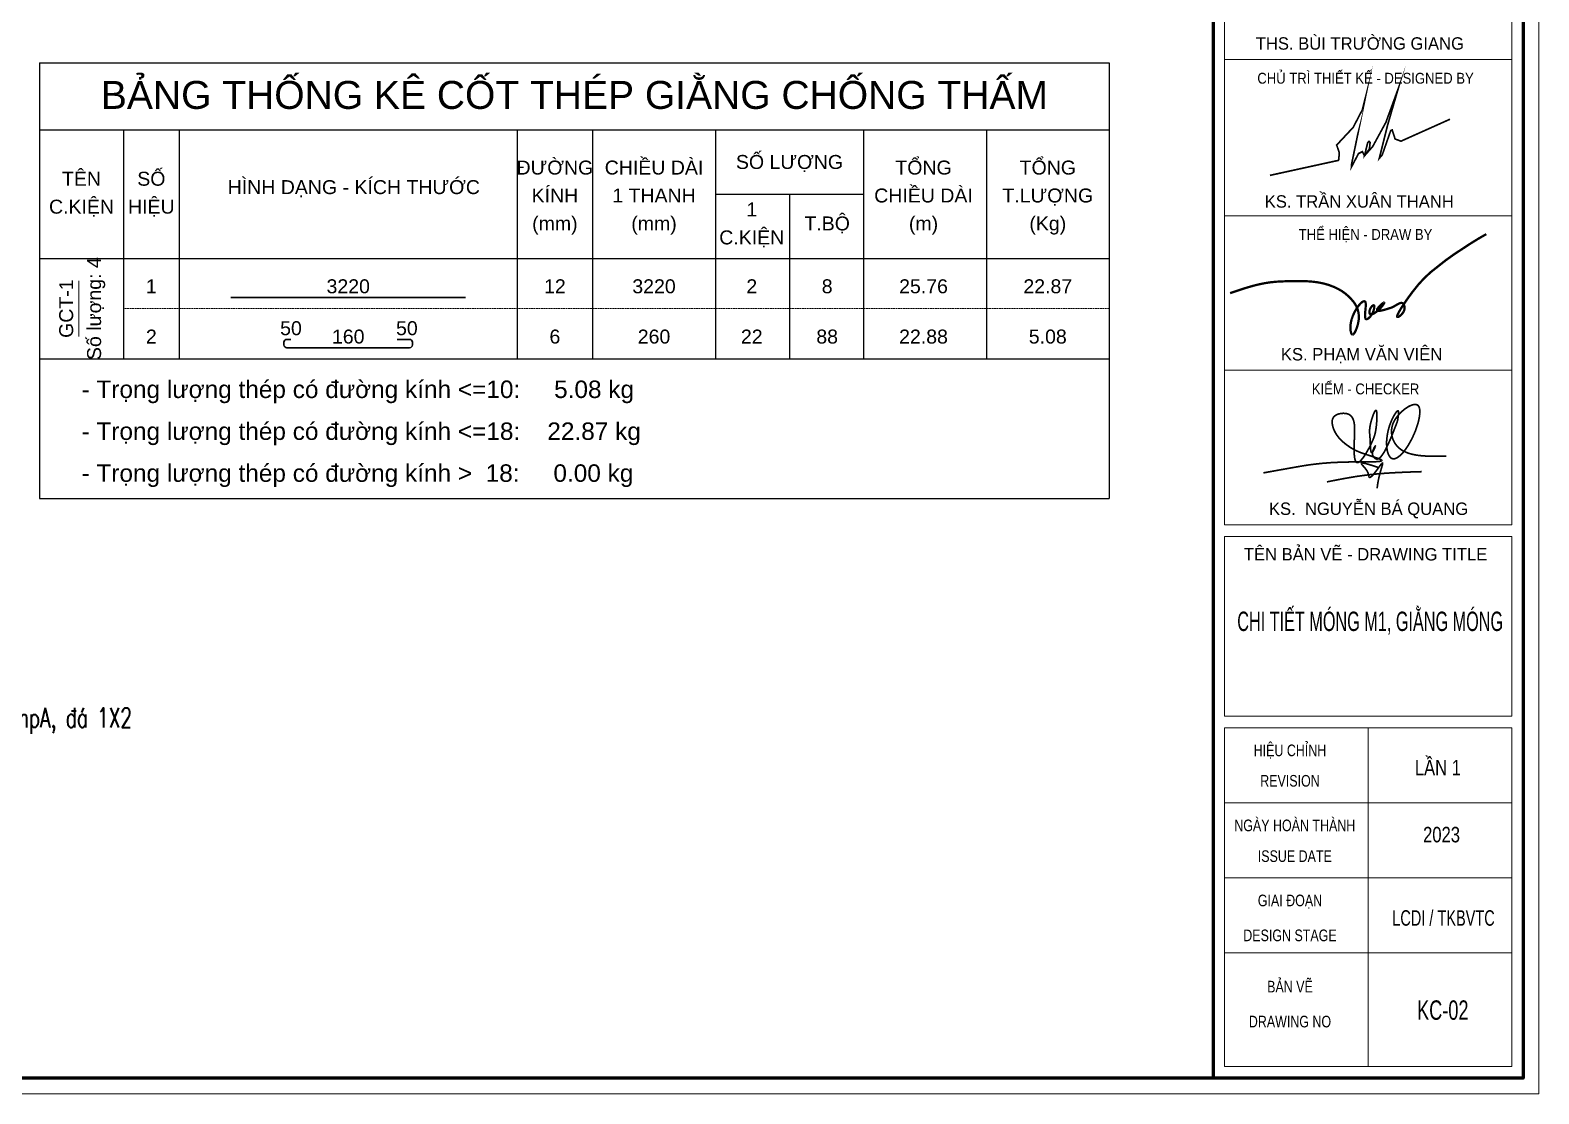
# Model space of a CAD drawing. Header units: millimetres. Extents: x 19378 to 572383, y -1120116 to -527168.
# Drawn here: x 181174 to 186036, y -555772 to -552345 of the extents above; entities that cross this region are included whole.
import ezdxf
from ezdxf.enums import TextEntityAlignment as Align

# ---------------------------------------------------------------- set-up
doc = ezdxf.new("R2010")
doc.units = ezdxf.units.MM
doc.header["$MEASUREMENT"] = 0
doc.linetypes.add('HIDDEN', pattern=[0.375, 0.25, -0.125])
doc.layers.get('Defpoints').update_dxf_attribs({"color": 1})
doc.layers.add('Khungten_LCDI', color=7, linetype='Continuous')
for name, color, linetype, lineweight in [('LC ISO', 153, 'Continuous', 13), ('LC MANH DUT', 35, 'HIDDEN', 5), ('LC Net dam 1', 30, 'Continuous', 30), ('LC Net thay', 7, 'Continuous', 25), ('LC Text1', 3, 'Continuous', 20)]:
    doc.layers.add(name, color=color, linetype=linetype, lineweight=lineweight)
doc.styles.add('Hoa', font='micross.ttf')
doc.styles.add('Khungten', font='VHAVAN.TTF', dxfattribs={"width": 0.9, "height": 5000})
doc.styles.add('LC 3', font='vnsimli.shx', dxfattribs={"width": 0.75})
doc.styles.add('Thuong', font='micross.ttf')
doc.styles.add('Title', font='VHBLACK.TTF', dxfattribs={"width": 0.8})
doc.styles.add('VnAvantH', font='VHAVANB.TTF', dxfattribs={"width": 0.6})

# ---------------------------------------------------------------- blocks, each defined once
blk = doc.blocks.new('NGUYEN BA QUANG')
at = {"layer": 'LC ISO', "const_width": 54}
for points in [[(-3416, -557, -0.001023), (-2231, -345, -0.008385), (-1869, -289, -0.026114), (-905, -212, -0.007166), (-491, -205, 0.001773), (-49, -203, 0.009736), (200, -197, 0.025773), (331, -186, 0.054465), (383, -173, 0.09183), (397, -166, 0.386262), (399, -152, 0.129793), (379, -135, 0.036801), (321, -108, 0.016128), (184, -59, -0.006736), (-183, 62, -0.023924), (-416, 154, -0.046785), (-684, 310, -0.041509), (-918, 503, -0.092678), (-1136, 813, -0.077778), (-1199, 1035, -0.070106), (-1196, 1141, -0.201572), (-1106, 1286, -0.091887), (-982, 1343, -0.118851), (-732, 1351, -0.227561), (-543, 1208, -0.055716), (-508, 1121, -0.035741), (-487, 1019, -0.022757), (-478, 904, -0.018678), (-477, 714, 0.005361), (-493, 294, 0.022501), (-487, 25, 0.024956), (-474, -85, 0.051878), (-451, -169, 0.084004), (-427, -209, 0.302699), (-372, -224, 0.091028), (-331, -204, 0.045769), (-285, -164, 0.031407), (-218, -87, 0.026473), (-114, 66, 0.038878), (124, 530, 0.063388), (207, 831, 0.030377), (243, 1236, 0.019395), (241, 1350, 0.050857), (231, 1429, 0.089259), (221, 1451, 0.446193), (202, 1454, 0.08967), (185, 1438, 0.048315), (156, 1388, 0.024568), (114, 1288, 0.037087), (24, 971, 0.06811), (7, 722, 0.007404), (19, 571, -0.009821), (27, 442, 0.013775), (38, 214, 0.023991), (46, 154, 0.068642), (58, 113, 0.168495), (71, 99, 0.190472), (82, 99, 0.135753), (102, 116, 0.042547), (133, 165, 0.037247), (185, 280, 0.083462), (192, 310, 0.752396), (189, 311, 0.077103), (170, 286, 0.067778), (106, 135, 0.079642), (97, 52, 0.07615), (107, 12, 0.090818), (168, -77, 0.162992), (233, -111, 0.134535), (287, -101, 0.046135), (315, -85, 0.0589), (372, -33, 0.033446), (431, 44, 0.020493), (492, 142, 0.018931), (584, 325, 0.012315), (712, 617, 0.006262), (906, 1114)], [(906, 1114, 0.006821), (929, 1272, 0.011774), (937, 1340, 0.026266), (938, 1394, 0.052103), (935, 1423, 0.076783), (930, 1436, 0.163971), (923, 1442, 0.170042), (914, 1442, 0.080479), (902, 1436, 0.05585), (881, 1417, 0.031056), (847, 1375, 0.025203), (791, 1286, 0.116129), (556, 476, 0.061974), (575, 166, 0.045365), (610, 47, 0.070676), (660, -41, 0.091415), (710, -86, 0.146905), (783, -104, 0.068448), (833, -95, 0.049636), (885, -72, 0.053986), (978, -6, 0.029209), (1056, 69, 0.021304), (1134, 162, 0.025491), (1250, 329, 0.068873), (1561, 1027, 0.01773), (1596, 1171, 0.037697), (1624, 1368, 0.029037), (1623, 1453, 0.04288), (1613, 1525, 0.066726), (1590, 1583, 0.100495), (1556, 1623, 0.111871), (1508, 1644, 0.054631), (1469, 1647, 0.041179), (1426, 1643, 0.04561), (1355, 1623, 0.04967), (1225, 1558, 0.109429), (829, 1164, 0.05047), (753, 1012, 0.368126), (1079, 156, 0.040655), (1223, 90, 0.031441), (1383, 42, 0.023503), (1557, 9, 0.017084), (1742, -10, 0.011936), (1936, -19, 0.009133), (2206, -21, 0.002915), (2480, -16)], [(274, -380, 0.002584), (99, -322, 0.004829), (-9, -289, 0.009549), (-104, -262, 0.02019), (-180, -245, 0.020391), (-210, -242, 0.037792), (-233, -241, 0.083891), (-249, -244, 0.129866), (-256, -250, 0.170647), (-258, -257, 0.074142), (-257, -264, 0.04333), (-253, -271, 0.038982), (-240, -290, 0.018381), (-209, -327, -0.006145), (-155, -388, -0.017161), (-112, -442, -0.029179), (-72, -502, -0.056277), (-39, -577, -0.025416), (-31, -610, -0.003247), (-24, -652, 0.033316), (-18, -677, 0.055631), (-12, -689, 0.087521), (-5, -698, 0.15828), (8, -703, 0.07777), (18, -702, 0.051495), (30, -698, 0.04838), (50, -685, 0.02792), (72, -667, 0.021215), (104, -635, 0.012757), (138, -596, 0.011354), (192, -528, 0.005945), (265, -430, -0.007904), (360, -301, -0.011483), (384, -270, -0.027823), (404, -249, -0.066961), (415, -240, -0.123545), (420, -238, -0.248584), (424, -240, -0.12084), (426, -246, -0.064597), (426, -260, -0.027008), (421, -289, -0.011306), (411, -326, -0.007085), (384, -419, 0.007773), (340, -569, 0.03162), (266, -923, 0.004795), (248, -1055)], [(-1368, -847, -0.004051), (-800, -737, -0.026384), (342, -582, -0.006339), (726, -556, -0.004215), (1111, -537, -0.002629), (1689, -517)]]:
    blk.add_lwpolyline(points, format="xyb", dxfattribs=at)
blk = doc.blocks.new('Nha o can bo nhan vien Trung doan')
at = {"layer": 'Defpoints', "lineweight": 0}
blk.add_lwpolyline([(-1200, -14850), (-1200, 14850), (40800, 14850), (40800, -14850)], close=True, dxfattribs=at)
at = {"layer": 'Khungten_LCDI', "color": 5, "lineweight": 60}
blk.add_line((36600, 14650), (36600, -14650), dxfattribs=at)
at = {"layer": 'Khungten_LCDI', "color": 5, "lineweight": 25}
blk.add_line((40600, -14650), (40600, 14650), dxfattribs=at)
at = {"layer": 'Khungten_LCDI', "color": 9, "lineweight": 15}
for p, q in [((38600, -10133), (38600, -14500)), ((40450, -11100), (36750, -11100)), ((40450, -12067), (36750, -12067)), ((40450, -13033), (36750, -13033))]:
    blk.add_line(p, q, dxfattribs=at)
at = {"layer": 'Khungten_LCDI', "color": 5, "lineweight": 60}
blk.add_lwpolyline([(0, -14650), (0, 14650), (40600, 14650), (40600, -14650)], close=True, dxfattribs=at)
at = {"layer": 'Khungten_LCDI', "color": 9, "lineweight": 15}
for points in [[(36750, -1522), (40450, -1522), (40450, 446), (36750, 446)], [(36750, -1522), (40450, -1522), (40450, -3535), (36750, -3535)], [(36750, -5526), (40450, -5526), (40450, -3535), (36750, -3535)], [(36750, -7517), (40450, -7517), (40450, -5526), (36750, -5526)], [(36750, -9983), (40450, -9983), (40450, -7667), (36750, -7667)], [(36750, -14500), (40450, -14500), (40450, -10133), (36750, -10133)]]:
    blk.add_lwpolyline(points, close=True, dxfattribs=at)
at = {"layer": 'LC ISO', "const_width": 21.6}
for points in [[(38223, -2819), (38225, -2715), (38194, -2623), (38407, -2395), (38524, -2170), (38559, -2033), (38386, -2871), (38384, -2907), (38424, -2831), (38475, -2733), (38525, -2708), (38553, -2761), (38616, -2673), (38625, -2590), (38611, -2575), (38594, -2590), (38553, -2761), (38659, -2641), (38828, -2331), (38987, -1897), (38850, -2368), (38749, -2773), (38744, -2793), (38781, -2750), (38891, -2436), (38910, -2429), (38947, -2545), (39023, -2573), (39655, -2290)], [(37333, -3014), (38223, -2819)]]:
    blk.add_lwpolyline(points, dxfattribs=at)
at = {"layer": 'LC ISO', "const_width": 29.4}
blk.add_lwpolyline([(36820, -4532, -0.005589), (36989, -4475, -0.022453), (37203, -4416, -0.038343), (37420, -4384, -0.012299), (37598, -4377, -0.014061), (37778, -4377, -0.032435), (37955, -4393, -0.065887), (38169, -4456, -0.127402), (38414, -4647, -0.217203), (38474, -4901, -0.056046), (38441, -5010, -0.054981), (38419, -5051, -0.074917), (38408, -5062, -0.192631), (38398, -5066, -0.190426), (38389, -5060, -0.079856), (38381, -5046, -0.067464), (38372, -5000, -0.089823), (38386, -4872, -0.10427), (38491, -4676, -0.05658), (38522, -4647, -0.102761), (38543, -4637, -0.411767), (38565, -4649, -0.072182), (38568, -4664, -0.042063), (38568, -4712, 0.006515), (38560, -4797, 0.050846), (38561, -4843, 0.084642), (38565, -4859, 0.316888), (38580, -4867, 0.10557), (38595, -4862, 0.079173), (38621, -4840, 0.148897), (38679, -4718, 0.074472), (38679, -4697, 0.295229), (38672, -4687, 0.15701), (38666, -4688, 0.097298), (38650, -4700, 0.165018), (38616, -4769, 0.085117), (38617, -4789, 0.384735), (38637, -4804, 0.083003), (38655, -4801, 0.044183), (38675, -4792, 0.048448), (38722, -4759, 0.055197), (38788, -4688, 0.06223), (38806, -4659, 0.356145), (38806, -4653, 0.296448), (38800, -4654, 0.057996), (38762, -4684, 0.048541), (38723, -4728, 0.086608), (38714, -4746, 0.314867), (38717, -4757, 0.149234), (38731, -4761, 0.047589), (38753, -4759, 0.030742), (38810, -4746, 0.010919), (38888, -4722, 0.058476), (38947, -4694, -0.021304), (38991, -4669, -0.046344), (39013, -4660, -0.096698), (39032, -4658, -0.153723), (39049, -4665, -0.103714), (39061, -4682, -0.235546), (39057, -4769, -0.124446), (39000, -4831, -0.115248), (38981, -4839, -0.439421), (38974, -4834, -0.101123), (38974, -4824, -0.053735), (38987, -4792, -0.025453), (39029, -4720, -0.033469), (39248, -4420, -0.059013), (39491, -4194, -0.0344), (39818, -3959, -0.023249), (40123, -3771)], format="xyb", dxfattribs=at)
at = {"layer": 'LC Net dam 1', "xscale": 0.4, "yscale": 0.4, "zscale": 0.4}
blk.add_blockref('NGUYEN BA QUANG', (38616, -6625), dxfattribs=at)
at = {"color": 7}
for s, style, p in [('ths. bïi tr\xadêng giang', 'VnAvantH', (38493, -1394)), ('ks. TRÇN XU¢N THANH ', 'VnAvantH', (38515, -3430)), ('ks. PH¹M V¡N VI£N', 'VnAvantH', (38515, -5399)), ('ks.  NGUYÔN B¸ QUANG', 'VnAvantH', (38605, -7390)), ('tªn b¶n vÏ - drawing title', 'Khungten', (38566, -7977))]:
    blk.add_text(s, height=160, dxfattribs=dict(at, style=style)).set_placement(p, align=Align.CENTER)
for s, height, style, width, p in [('chñ tr× thiÕt kÕ - designed by', 140, 'Khungten', 0.9, (38566, -1832)), ('thÓ hiÖn - draw by', 140, 'Khungten', 0.9, (38566, -3845)), ('kiÓm - checker', 140, 'Khungten', 0.9, (38566, -5836)), ('hiÖu chØnh', 150, 'Khungten', 0.8, (37592, -10499)), ('revision', 150, 'Khungten', 0.8, (37592, -10891)), ('ngµy hoµn thµnh', 150, 'Khungten', 0.8, (37654, -11466)), ('issue date', 150, 'Khungten', 0.8, (37654, -11862)), ('giai ®o¹n', 150, 'Khungten', 0.8, (37592, -12433)), ('lcdi / tkbvtc', 200, 'Title', 0.7, (39571, -12684)), ('design stage', 150, 'Khungten', 0.8, (37592, -12883)), ('b¶n vÏ', 150, 'Khungten', 0.8, (37592, -13544)), ('drawing nO', 150, 'Khungten', 0.8, (37592, -13994))]:
    blk.add_text(s, height=height, dxfattribs=dict(at, style=style, width=width)).set_placement(p, align=Align.CENTER)
at = {"color": 7, "style": 'Khungten', "width": 0.8}
for tag, p in [('REVISION', (39499, -10746)), ('NGAYHT', (39576, -11636))]:
    blk.add_attdef(tag, text='', height=200, dxfattribs=at).set_placement(p, align=Align.CENTER)
at = {"layer": 'LC Text1', "style": 'Title', "width": 1.485915}
for tag, p, p2 in [('TENBANVE1', (36913, -8886), (40339, -8886)), ('TENBANVE2', (36913, -9562), (40339, -9562))]:
    blk.add_attdef(tag, text='', height=250, dxfattribs=at).set_placement(p, p2, align=Align.FIT)
at = {"layer": 'LC Text1', "style": 'Title', "width": 0.7}
blk.add_attdef('SOBANVE', text='', height=250, dxfattribs=at).set_placement((39562, -13896), align=Align.CENTER)

msp = doc.modelspace()

# ---------------------------------------------------------------- linework, layer by layer
at = {"layer": 'LC MANH DUT'}
for p, q in [((181474.1, -553242.5), (184651.1, -553242.5)), ((181474.1, -553404.5), (184651.1, -553404.5))]:
    msp.add_line(p, q, dxfattribs=at)
at = {"layer": 'LC Net dam 1'}
msp.add_lwpolyline([(181820.6, -553206.5), (182576.6, -553206.5)], dxfattribs=at)
msp.add_lwpolyline([(182014.1, -553341.5), (182000.6, -553341.5, 0.414214), (181991.6, -553350.5), (181991.6, -553359.5, 0.414214), (182000.6, -553368.5), (182396.6, -553368.5, 0.414214), (182405.6, -553359.5), (182405.6, -553350.5, 0.414214), (182396.6, -553341.5), (182356.1, -553341.5)], format="xyb", dxfattribs=at)
at = {"layer": 'LC Net thay'}
for p, q in [((181204.1, -552450.5), (184651.1, -552450.5)), ((181204.1, -552450.5), (181204.1, -553854.5)), ((184651.1, -552450.5), (184651.1, -553854.5)), ((181204.1, -552666.5), (184651.1, -552666.5)), ((181474.1, -552666.5), (181474.1, -553404.5)), ((181654.1, -552666.5), (181654.1, -553404.5)), ((182743.1, -552666.5), (182743.1, -553404.5)), ((182986.1, -552666.5), (182986.1, -553404.5)), ((183382.1, -552666.5), (183382.1, -553404.5)), ((183859.1, -552666.5), (183859.1, -553404.5)), ((184255.1, -552666.5), (184255.1, -553404.5)), ((183382.1, -552873.5), (183859.1, -552873.5)), ((183620.6, -552873.5), (183620.6, -553404.5)), ((181204.1, -553080.5), (184651.1, -553080.5)), ((181204.1, -553404.5), (184651.1, -553404.5)), ((181204.1, -553404.5), (184651.1, -553404.5)), ((181204.1, -553854.5), (184651.1, -553854.5))]:
    msp.add_line(p, q, dxfattribs=at)
at = {"layer": 'LC Text1'}
msp.add_line((181330.1, -553332.5), (181330.1, -553152.5), dxfattribs=at)

# ---------------------------------------------------------------- block references
at = {"layer": 'LC Net thay'}
ref = msp.add_blockref('Nha o can bo nhan vien Trung doan', (175835.5, -552059.7, 0), dxfattribs=dict(at, xscale=0.2500028331738406, yscale=0.2500028331738406, zscale=0.2500028331738406))
ref.add_attrib('NGAYHT', '2023', dxfattribs={"layer": 'LC Text1', "height": 50, "style": 'Khungten', "width": 0.8}).set_placement((185722.1, -554962.1, 0), align=Align.CENTER)
ref.add_attrib('REVISION', 'lÇn 1', dxfattribs={"layer": 'LC Text1', "height": 50, "style": 'Khungten', "width": 0.8}).set_placement((185710.3, -554746.3, 0), align=Align.CENTER)
ref.add_attrib('SOBANVE', 'Kc-02', dxfattribs={"layer": 'LC Text1', "height": 62.5, "style": 'Title', "width": 0.7}).set_placement((185726.1, -555533.8, 0), align=Align.CENTER)
ref.add_attrib('TENBANVE1', 'CHI TIÕT MãNG M1, gi»ng mãng', dxfattribs={"layer": 'LC Text1', "height": 62.501, "style": 'Title', "width": 0.534568}).set_placement((185063.7, -554281.2, 0), (185920.4, -554281.2, 0), align=Align.FIT)

# ---------------------------------------------------------------- texts
at = {"layer": 'LC Text1', "color": 4, "style": 'Hoa'}
msp.add_text('BẢNG THỐNG KÊ CỐT THÉP GIẰNG CHỐNG THẤM', height=90, dxfattribs=at).set_placement((182927.6, -552599), align=Align.CENTER)
at = {"layer": 'LC Text1'}
for s, style, p in [('ĐƯỜNG', 'Hoa', (182864.6, -552810.5)), ('CHIỀU DÀI', 'Hoa', (183184.1, -552810.5)), ('SỐ LƯỢNG', 'Hoa', (183620.6, -552792.5)), ('TỔNG', 'Hoa', (184052.6, -552810.5)), ('TỔNG', 'Hoa', (184453.1, -552810.5)), ('TÊN', 'Hoa', (181339.1, -552846.5)), ('SỐ', 'Hoa', (181564.1, -552846.5)), ('HÌNH DẠNG - KÍCH THƯỚC', 'Hoa', (182216.6, -552873.5)), ('KÍNH', 'Hoa', (182864.6, -552900.5)), ('CHIỀU DÀI', 'Hoa', (184052.6, -552900.5)), ('T.LƯỢNG', 'Hoa', (184453.1, -552900.5)), ('C.KIỆN', 'Hoa', (181339.1, -552936.5)), ('HIỆU', 'Hoa', (181564.1, -552936.5)), ('1 THANH', 'Hoa', (183184.1, -552900.5)), ('1', 'Hoa', (183499.1, -552945.5)), ('(mm)', 'Thuong', (182864.6, -552990.5)), ('(mm)', 'Thuong', (183184.1, -552990.5)), ('T.BỘ', 'Hoa', (183742.1, -552990.5)), ('(m)', 'Thuong', (184052.6, -552990.5)), ('(Kg)', 'Thuong', (184453.1, -552990.5)), ('C.KIỆN', 'Hoa', (183499.1, -553035.5))]:
    msp.add_text(s, height=45, dxfattribs=dict(at, style=style)).set_placement(p, align=Align.CENTER)
at = {"layer": 'LC Text1', "style": 'Hoa'}
for s, p in [('Số lượng: 4', (181402.1, -553242.5)), ('GCT-1', (181312.1, -553242.5))]:
    msp.add_text(s, height=45, rotation=90.0002, dxfattribs=at).set_placement(p, align=Align.CENTER)
for s, p in [('1', (181564.1, -553206.5)), ('3220', (182198.6, -553206.5)), ('12', (182864.6, -553206.5)), ('50', (182014.1, -553341.5)), ('50', (182387.6, -553341.5)), ('2', (181564.1, -553368.5)), ('160', (182198.6, -553368.5)), ('6', (182864.6, -553368.5))]:
    msp.add_text(s, height=45, dxfattribs=at).set_placement(p, align=Align.BOTTOM_CENTER)
at = {"layer": 'LC Text1', "color": 7, "style": 'Hoa'}
for s, p in [('3220', (183184.1, -553206.5)), ('2', (183499.1, -553206.5)), ('8', (183742.1, -553206.5)), ('25.76', (184052.6, -553206.5)), ('22.87', (184453.1, -553206.5)), ('260', (183184.1, -553368.5)), ('22', (183499.1, -553368.5)), ('88', (183742.1, -553368.5)), ('22.88', (184052.6, -553368.5)), ('5.08', (184453.1, -553368.5))]:
    msp.add_text(s, height=45, dxfattribs=at).set_placement(p, align=Align.BOTTOM_CENTER)
at = {"layer": 'LC Text1', "style": 'Hoa'}
for s, p in [('- Trọng lượng thép có đường kính <=10:     5.08 kg', (181339.1, -553530.5)), ('- Trọng lượng thép có đường kính <=18:    22.87 kg', (181339.1, -553665.5)), ('- Trọng lượng thép có đường kính >  18:     0.00 kg', (181339.1, -553800.5))]:
    msp.add_text(s, height=56.25, dxfattribs=at).set_placement(p)
at = {"layer": 'LC Text1', "color": 3, "style": 'LC 3', "width": 0.7}
msp.add_text('- bª t«ng mãng, gi»ng mãng cÊp bÒn b20(m¸c 250) rB=11.5mpA, rBT=0.9mpA, ®¸ 1X2', height=62.5, dxfattribs=at).set_placement((178797.9, -554591.7))

doc.saveas('drawing.dxf')
